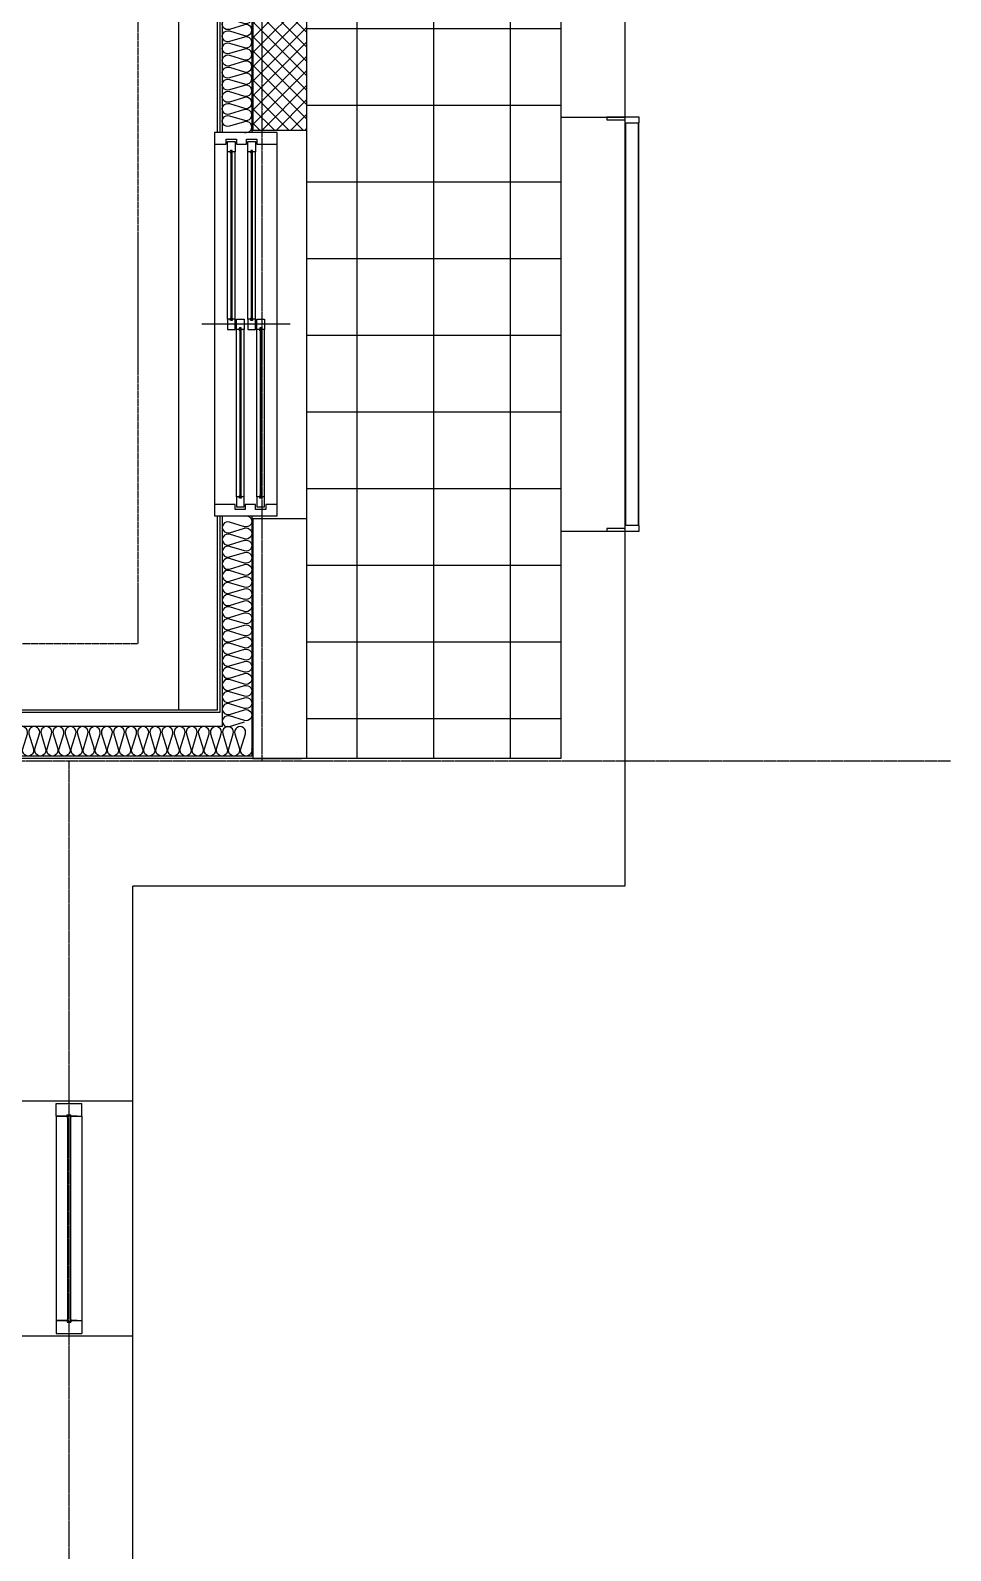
# Model space of a CAD drawing. Header units: millimetres. Extents: x 18456 to 179493, y -203649 to 469211.
# Drawn here: x 141734 to 145335, y -175984 to -170034 of the extents above; entities that cross this region are included whole.
import ezdxf

# ---------------------------------------------------------------- set-up
doc = ezdxf.new("R2010")
doc.units = ezdxf.units.MM
for name, pattern in [('X-평면도(기본형)$0$CEN', [52.5, 50, -1, 0.5, -1]), ('X-평면도(기본형)$0$HID', [2.8, 1.8, -1]), ('X-평면도(기본형)$0$HID2', [7.5, 6, -1.5])]:
    doc.linetypes.add(name, pattern=pattern)
for name, color, linetype, true_color in [('X-평면도(기본형)$0$40HAT', 9, 'Continuous', 0x808080), ('X-평면도(기본형)$0$4ELE', 4, 'Continuous', 0x00ffff), ('X-평면도(기본형)$0$4GYP', 4, 'Continuous', 0x00ffff), ('X-평면도(기본형)$0$AA-CUTL7', 7, 'Continuous', 0x000000), ('X-평면도(기본형)$0$AHID', 5, 'X-평면도(기본형)$0$HID', 0x0000ff), ('X-평면도(기본형)$0$CEN', 1, 'X-평면도(기본형)$0$CEN', 0xff0000), ('X-평면도(기본형)$0$DOOR', 4, 'Continuous', 0x00ffff), ('X-평면도(기본형)$0$ETC', 9, 'Continuous', 0x808080), ('X-평면도(기본형)$0$FIN', 9, 'Continuous', 0x808080), ('X-평면도(기본형)$0$INS', 9, 'Continuous', 0x808080), ('X-평면도(기본형)$0$INSUL', 9, 'Continuous', 0x808080), ('X-평면도(기본형)$0$S4ELE', 4, 'Continuous', 0x00ffff), ('X-평면도(기본형)$0$TIL', 5, 'Continuous', 0x0000ff), ('X-평면도(기본형)$0$UIS', 7, 'X-평면도(기본형)$0$HID2', 0x000000), ('X-평면도(기본형)$0$W1', 2, 'Continuous', 0xffff00), ('X-평면도(기본형)$0$W2', 3, 'Continuous', 0x00ff00), ('X-평면도(기본형)$0$WID', 4, 'Continuous', 0x00ffff)]:
    doc.layers.add(name, color=color, linetype=linetype, true_color=true_color)

# ---------------------------------------------------------------- blocks, each defined once
blk = doc.blocks.new('X-평면도(기본형)$0$CW900')
at = {"layer": 'X-평면도(기본형)$0$WID'}
for p, q in [((0, 0), (0, -100)), ((50, 0), (0, 0)), ((50, -41), (50, 0)), ((50, 0), (50, -41)), ((850, -41), (850, 0)), ((850, 0), (900, 0)), ((850, 0), (850, -41)), ((900, 0), (900, -100)), ((50, -41), (44.5, -42.8)), ((44.5, -42.8), (44.5, -57.2)), ((50, -59), (44.5, -57.2)), ((46.5, -44), (853.5, -44)), ((46.5, -44), (46.5, -56)), ((46.5, -56), (853.5, -56)), ((50, -82), (50, -59)), ((50, -59), (50, -100)), ((850, -41), (855.5, -42.8)), ((850, -59), (855.5, -57.2)), ((850, -82), (850, -59)), ((850, -59), (850, -100)), ((853.5, -44), (853.5, -56)), ((853.5, -44), (853.5, -56)), ((855.5, -42.8), (855.5, -57.2)), ((50, -100), (0, -100)), ((850, -100), (900, -100))]:
    blk.add_line(p, q, dxfattribs=at)
at = {"layer": 'X-평면도(기본형)$0$WID', "color": 8, "true_color": 0x808080}
for p, q in [((50, 0), (850, 0)), ((50, -100), (850, -100))]:
    blk.add_line(p, q, dxfattribs=at)
at = {"layer": 'X-평면도(기본형)$0$WID'}
for points in [[(50, -40.2), (52.7, -41.6), (53.3, -42.6), (53.8, -44)], [(50, -59.8), (52.7, -58.4), (53.3, -57.4), (53.8, -56)], [(850, -40.2), (847.3, -41.6), (846.7, -42.6), (846.2, -44)], [(850, -59.8), (847.3, -58.4), (846.7, -57.4), (846.2, -56)]]:
    blk.add_lwpolyline(points, dxfattribs=at)
blk = doc.blocks.new('X-평면도(기본형)$0$DW1500')
at = {"layer": 'X-평면도(기본형)$0$WID', "color": 8, "true_color": 0x808080}
for p, q in [((1455, 0), (45, 0)), ((71.5, -98), (733.5, -98)), ((71.5, -98), (71.5, -102)), ((71.5, -102), (733.5, -102)), ((733.5, -98), (733.5, -102)), ((766.5, -63), (1428.5, -63)), ((766.5, -63), (766.5, -67)), ((766.5, -67), (1428.5, -67)), ((1428.5, -63), (1428.5, -67)), ((71.5, -178), (733.5, -178)), ((71.5, -178), (71.5, -182)), ((733.5, -178), (733.5, -182)), ((766.5, -143), (1428.5, -143)), ((766.5, -143), (766.5, -147)), ((766.5, -147), (1428.5, -147)), ((1428.5, -143), (1428.5, -147)), ((71.5, -182), (733.5, -182)), ((45, -245), (1455, -245))]:
    blk.add_line(p, q, dxfattribs=at)
at = {"layer": 'X-평면도(기본형)$0$WID', "color": 1, "true_color": 0xff0000}
blk.add_line((750, 50), (750, -295), dxfattribs=at)
at = {"layer": 'X-평면도(기본형)$0$WID'}
for p, q in [((1425, -50), (770, -50)), ((730, -85), (75, -85)), ((730, -115), (75, -115)), ((1425, -80), (770, -80)), ((730, -165), (75, -165)), ((1425, -130), (770, -130)), ((1425, -160), (770, -160)), ((730, -195), (75, -195))]:
    blk.add_line(p, q, dxfattribs=at)
for points in [[(0, -245), (45, -245), (45, -200), (25, -200), (25, -160), (45, -160), (45, -120), (25, -120), (25, -80), (45, -80), (45, 0), (0, 0)], [(1500, 0), (1455, 0), (1455, -45), (1475, -45), (1475, -85), (1455, -85), (1455, -125), (1475, -125), (1475, -165), (1455, -165), (1455, -245), (1500, -245)], [(770, -80), (730, -80), (730, -50), (770, -50), (770, -60), (764.5, -61.8), (764.5, -68.2), (770, -70)], [(1425, -80), (1465, -80), (1465, -50), (1425, -50), (1425, -60), (1430.5, -61.8), (1430.5, -68.2), (1425, -70)], [(75, -115), (35, -115), (35, -85), (75, -85), (75, -95), (69.5, -96.8), (69.5, -103.2), (75, -105)], [(730, -115), (770, -115), (770, -85), (730, -85), (730, -95), (735.5, -96.8), (735.5, -103.2), (730, -105)], [(75, -195), (35, -195), (35, -165), (75, -165), (75, -175), (69.5, -176.8), (69.5, -183.2), (75, -185)], [(770, -160), (730, -160), (730, -130), (770, -130), (770, -140), (764.5, -141.8), (764.5, -148.2), (770, -150)], [(730, -195), (770, -195), (770, -165), (730, -165), (730, -175), (735.5, -176.8), (735.5, -183.2), (730, -185)], [(1425, -160), (1465, -160), (1465, -130), (1425, -130), (1425, -140), (1430.5, -141.8), (1430.5, -148.2), (1425, -150)]]:
    blk.add_lwpolyline(points, close=True, dxfattribs=at)
at = {"layer": 'X-평면도(기본형)$0$WID', "color": 8, "true_color": 0x808080}
for points in [[(770, -59.2), (772.7, -60.6), (773.3, -61.6), (773.8, -63)], [(1425, -59.2), (1422.3, -60.6), (1421.7, -61.6), (1421.2, -63)], [(75, -94.2), (77.7, -95.6), (78.3, -96.6), (78.8, -98)], [(75, -105.8), (77.7, -104.4), (78.3, -103.4), (78.8, -102)], [(730, -94.2), (727.3, -95.6), (726.7, -96.6), (726.2, -98)], [(730, -105.8), (727.3, -104.4), (726.7, -103.4), (726.2, -102)], [(770, -70.8), (772.7, -69.4), (773.3, -68.4), (773.8, -67)], [(1425, -70.8), (1422.3, -69.4), (1421.7, -68.4), (1421.2, -67)], [(75, -174.2), (77.7, -175.6), (78.3, -176.6), (78.8, -178)], [(730, -174.2), (727.3, -175.6), (726.7, -176.6), (726.2, -178)], [(770, -139.2), (772.7, -140.6), (773.3, -141.6), (773.8, -143)], [(770, -150.8), (772.7, -149.4), (773.3, -148.4), (773.8, -147)], [(1425, -139.2), (1422.3, -140.6), (1421.7, -141.6), (1421.2, -143)], [(1425, -150.8), (1422.3, -149.4), (1421.7, -148.4), (1421.2, -147)], [(75, -185.8), (77.7, -184.4), (78.3, -183.4), (78.8, -182)], [(730, -185.8), (727.3, -184.4), (726.7, -183.4), (726.2, -182)]]:
    blk.add_lwpolyline(points, dxfattribs=at)
blk = doc.blocks.new('U165 (X-평면도(기본형)$0$ng)')
at = {"color": 0, "linetype": 'ByBlock', "lineweight": -2}
for p, q in [((-810, -103.5), (-810, 22.5)), ((-810, 22.5), (-800, 22.5)), ((-800, 22.5), (-800, -47.5)), ((800, 22.5), (810, 22.5)), ((800, -47.5), (800, 22.5)), ((810, 22.5), (810, -103.5)), ((-810, -47.5), (-788, -47.5)), ((-788, -47.5), (-788, -50.5)), ((788, -50.5), (-788, -50.5)), ((-788, -50.5), (-788, -100.5)), ((-788, -50.5), (788, -50.5)), ((788, -50.5), (788, -47.5)), ((788, -47.5), (810, -47.5)), ((788, -100.5), (788, -50.5)), ((-788, -103.5), (-810, -103.5)), ((-788, -100.5), (788, -100.5)), ((788, -100.5), (-788, -100.5)), ((-788, -100.5), (-788, -103.5)), ((788, -103.5), (788, -100.5)), ((810, -103.5), (788, -103.5))]:
    blk.add_line(p, q, dxfattribs=at)
blk = doc.blocks.new('U116 (X-평면도(기본형)$0$ins-l)')
at = {"layer": 'X-평면도(기본형)$0$INSUL', "color": 8, "true_color": 0x808080}
for p, q in [((36.9, 24.2), (21.4, 75.8)), ((57.5, 75.8), (42, 24.2)), ((78.1, 24.2), (62.6, 75.8)), ((98.7, 75.8), (83.2, 24.2)), ((119.3, 24.2), (103.8, 75.8)), ((139.9, 75.8), (124.5, 24.2)), ((160.5, 24.2), (145.1, 75.8)), ((181.1, 75.8), (165.7, 24.2)), ((201.7, 24.2), (186.3, 75.8)), ((222.3, 75.8), (206.9, 24.2)), ((243, 24.2), (227.5, 75.8)), ((263.6, 75.8), (248.1, 24.2)), ((284.2, 24.2), (268.7, 75.8)), ((304.8, 75.8), (289.3, 24.2)), ((325.4, 24.2), (309.9, 75.8)), ((346, 75.8), (330.6, 24.2)), ((366.6, 24.2), (351.2, 75.8)), ((387.2, 75.8), (371.8, 24.2)), ((407.8, 24.2), (392.4, 75.8)), ((428.4, 75.8), (413, 24.2)), ((449.1, 24.2), (433.6, 75.8)), ((469.7, 75.8), (454.2, 24.2)), ((490.3, 24.2), (474.8, 75.8)), ((510.9, 75.8), (495.4, 24.2)), ((531.5, 24.2), (516, 75.8)), ((552.1, 75.8), (536.6, 24.2)), ((572.7, 24.2), (557.3, 75.8)), ((593.3, 75.8), (577.9, 24.2)), ((613.9, 24.2), (598.5, 75.8)), ((634.5, 75.8), (619.1, 24.2)), ((655.2, 24.2), (639.7, 75.8)), ((675.8, 75.8), (660.3, 24.2)), ((696.4, 24.2), (680.9, 75.8)), ((717, 75.8), (701.5, 24.2)), ((737.6, 24.2), (722.1, 75.8)), ((758.2, 75.8), (742.7, 24.2)), ((778.8, 24.2), (763.4, 75.8)), ((799.4, 75.8), (784, 24.2)), ((820, 24.2), (804.6, 75.8)), ((840.6, 75.8), (825.2, 24.2)), ((861.3, 24.2), (845.8, 75.8)), ((881.9, 75.8), (866.4, 24.2)), ((902.5, 24.2), (887, 75.8)), ((923.1, 75.8), (907.6, 24.2)), ((943.7, 24.2), (928.2, 75.8)), ((964.3, 75.8), (948.8, 24.2)), ((984.9, 24.2), (969.5, 75.8)), ((1005.5, 75.8), (990.1, 24.2)), ((1026.1, 24.2), (1010.7, 75.8)), ((1046.7, 75.8), (1031.3, 24.2)), ((1067.4, 24.2), (1051.9, 75.8)), ((1088, 75.8), (1072.5, 24.2)), ((1108.6, 24.2), (1093.1, 75.8)), ((1129.2, 75.8), (1113.7, 24.2)), ((1149.8, 24.2), (1134.3, 75.8)), ((1170.4, 75.8), (1154.9, 24.2)), ((1191, 24.2), (1175.6, 75.8)), ((1211.6, 75.8), (1196.2, 24.2)), ((1232.2, 24.2), (1216.8, 75.8)), ((1252.8, 75.8), (1237.4, 24.2)), ((1273.5, 24.2), (1258, 75.8)), ((1294.1, 75.8), (1278.6, 24.2)), ((1314.7, 24.2), (1299.2, 75.8)), ((1335.3, 75.8), (1319.8, 24.2)), ((1355.9, 24.2), (1340.4, 75.8)), ((1376.5, 75.8), (1361, 24.2)), ((1397.1, 24.2), (1381.7, 75.8)), ((1417.7, 75.8), (1402.3, 24.2)), ((1438.3, 24.2), (1422.9, 75.8)), ((1458.9, 75.8), (1443.5, 24.2)), ((1479.5, 24.2), (1464.1, 75.8)), ((1500.2, 75.8), (1484.7, 24.2)), ((1520.8, 24.2), (1505.3, 75.8)), ((1541.4, 75.8), (1525.9, 24.2)), ((1562, 24.2), (1546.5, 75.8)), ((1582.6, 75.8), (1567.1, 24.2)), ((1603.2, 24.2), (1587.8, 75.8)), ((1623.8, 75.8), (1608.4, 24.2)), ((1644.4, 24.2), (1629, 75.8)), ((1665, 75.8), (1649.6, 24.2)), ((1685.6, 24.2), (1670.2, 75.8)), ((1706.3, 75.8), (1690.8, 24.2)), ((1726.9, 24.2), (1711.4, 75.8)), ((1747.5, 75.8), (1732, 24.2)), ((1768.1, 24.2), (1752.6, 75.8)), ((1788.7, 75.8), (1773.2, 24.2)), ((1809.3, 24.2), (1793.8, 75.8)), ((1829.9, 75.8), (1814.5, 24.2)), ((1850.5, 24.2), (1835.1, 75.8)), ((1871.1, 75.8), (1855.7, 24.2)), ((1891.7, 24.2), (1876.3, 75.8)), ((1912.4, 75.8), (1896.9, 24.2)), ((1933, 24.2), (1917.5, 75.8)), ((1953.6, 75.8), (1938.1, 24.2)), ((1974.2, 24.2), (1958.7, 75.8)), ((1994.8, 75.8), (1979.3, 24.2)), ((2015.4, 24.2), (1999.9, 75.8)), ((2036, 75.8), (2020.6, 24.2)), ((2056.6, 24.2), (2041.2, 75.8)), ((2077.2, 75.8), (2061.8, 24.2)), ((2097.8, 24.2), (2082.4, 75.8)), ((2118.5, 75.8), (2103, 24.2)), ((2139.1, 24.2), (2123.6, 75.8)), ((2159.7, 75.8), (2144.2, 24.2)), ((2180.3, 24.2), (2164.8, 75.8)), ((2200.9, 75.8), (2185.4, 24.2)), ((2221.5, 24.2), (2206, 75.8)), ((2242.1, 75.8), (2226.7, 24.2))]:
    blk.add_line(p, q, dxfattribs=at)
at = {"layer": 'X-평면도(기본형)$0$INSUL', "color": 8, "true_color": 0x808080, "extrusion": (0, 0, -1)}
for centre in [(-39.4, 81.2), (-80.7, 81.2), (-121.9, 81.2), (-163.1, 81.2), (-204.3, 81.2), (-245.5, 81.2), (-286.8, 81.2), (-328, 81.2), (-369.2, 81.2), (-410.4, 81.2), (-451.6, 81.2), (-492.9, 81.2), (-534.1, 81.2), (-575.3, 81.2), (-616.5, 81.2), (-657.7, 81.2), (-699, 81.2), (-740.2, 81.2), (-781.4, 81.2), (-822.6, 81.2), (-863.8, 81.2), (-905.1, 81.2), (-946.3, 81.2), (-987.5, 81.2), (-1028.7, 81.2), (-1069.9, 81.2), (-1111.1, 81.2), (-1152.4, 81.2), (-1193.6, 81.2), (-1234.8, 81.2), (-1276, 81.2), (-1317.2, 81.2), (-1358.5, 81.2), (-1399.7, 81.2), (-1440.9, 81.2), (-1482.1, 81.2), (-1523.3, 81.2), (-1564.6, 81.2), (-1605.8, 81.2), (-1647, 81.2), (-1688.2, 81.2), (-1729.4, 81.2), (-1770.7, 81.2), (-1811.9, 81.2), (-1853.1, 81.2), (-1894.3, 81.2), (-1935.5, 81.2), (-1976.8, 81.2), (-2018, 81.2), (-2059.2, 81.2), (-2100.4, 81.2), (-2141.6, 81.2), (-2182.9, 81.2), (-2224.1, 81.2)]:
    blk.add_arc(centre, 18.8, 343.3008, 196.6992, dxfattribs=at)
at = {"layer": 'X-평면도(기본형)$0$INSUL', "color": 8, "true_color": 0x808080}
for centre in [(18.8, 18.8), (60, 18.8), (101.3, 18.8), (142.5, 18.8), (183.7, 18.8), (224.9, 18.8), (266.1, 18.8), (307.4, 18.8), (348.6, 18.8), (389.8, 18.8), (431, 18.8), (472.2, 18.8), (513.5, 18.8), (554.7, 18.8), (595.9, 18.8), (637.1, 18.8), (678.3, 18.8), (719.6, 18.8), (760.8, 18.8), (802, 18.8), (843.2, 18.8), (884.4, 18.8), (925.7, 18.8), (966.9, 18.8), (1008.1, 18.8), (1049.3, 18.8), (1090.5, 18.8), (1131.8, 18.8), (1173, 18.8), (1214.2, 18.8), (1255.4, 18.8), (1296.6, 18.8), (1337.9, 18.8), (1379.1, 18.8), (1420.3, 18.8), (1461.5, 18.8), (1502.7, 18.8), (1544, 18.8), (1585.2, 18.8), (1626.4, 18.8), (1667.6, 18.8), (1708.8, 18.8), (1750.1, 18.8), (1791.3, 18.8), (1832.5, 18.8), (1873.7, 18.8), (1914.9, 18.8), (1956.2, 18.8), (1997.4, 18.8), (2038.6, 18.8), (2079.8, 18.8), (2121, 18.8), (2162.2, 18.8), (2203.5, 18.8)]:
    blk.add_arc(centre, 18.8, 163.3008, 16.6992, dxfattribs=at)
blk = doc.blocks.new('U72 (X-평면도(기본형)$0$ins-l)')
at = {"layer": 'X-평면도(기본형)$0$INSUL', "color": 8, "true_color": 0x808080}
for p, q in [((36.9, 24.2), (21.4, 75.8)), ((57.5, 75.8), (42, 24.2)), ((78.1, 24.2), (62.6, 75.8)), ((98.7, 75.8), (83.2, 24.2)), ((119.3, 24.2), (103.8, 75.8)), ((139.9, 75.8), (124.5, 24.2)), ((160.5, 24.2), (145.1, 75.8)), ((181.1, 75.8), (165.7, 24.2)), ((201.7, 24.2), (186.3, 75.8)), ((222.3, 75.8), (206.9, 24.2)), ((243, 24.2), (227.5, 75.8)), ((263.6, 75.8), (248.1, 24.2)), ((284.2, 24.2), (268.7, 75.8)), ((304.8, 75.8), (289.3, 24.2)), ((325.4, 24.2), (309.9, 75.8)), ((346, 75.8), (330.6, 24.2)), ((366.6, 24.2), (351.2, 75.8)), ((387.2, 75.8), (371.8, 24.2)), ((407.8, 24.2), (392.4, 75.8)), ((428.4, 75.8), (413, 24.2)), ((449.1, 24.2), (433.6, 75.8)), ((469.7, 75.8), (454.2, 24.2)), ((490.3, 24.2), (474.8, 75.8)), ((510.9, 75.8), (495.4, 24.2)), ((531.5, 24.2), (516, 75.8)), ((552.1, 75.8), (536.6, 24.2)), ((572.7, 24.2), (557.3, 75.8)), ((593.3, 75.8), (577.9, 24.2)), ((613.9, 24.2), (598.5, 75.8)), ((634.5, 75.8), (619.1, 24.2)), ((655.2, 24.2), (639.7, 75.8)), ((675.8, 75.8), (660.3, 24.2)), ((696.4, 24.2), (680.9, 75.8)), ((717, 75.8), (701.5, 24.2)), ((737.6, 24.2), (722.1, 75.8)), ((758.2, 75.8), (742.7, 24.2)), ((778.8, 24.2), (763.4, 75.8)), ((799.4, 75.8), (784, 24.2)), ((820, 24.2), (804.6, 75.8)), ((840.6, 75.8), (825.2, 24.2)), ((861.3, 24.2), (845.8, 75.8)), ((881.9, 75.8), (866.4, 24.2)), ((902.5, 24.2), (887, 75.8)), ((923.1, 75.8), (907.6, 24.2)), ((943.7, 24.2), (928.2, 75.8)), ((964.3, 75.8), (948.8, 24.2)), ((984.9, 24.2), (969.5, 75.8)), ((1005.5, 75.8), (990.1, 24.2)), ((1026.1, 24.2), (1010.7, 75.8)), ((1046.7, 75.8), (1031.3, 24.2)), ((1067.4, 24.2), (1051.9, 75.8)), ((1088, 75.8), (1072.5, 24.2)), ((1108.6, 24.2), (1093.1, 75.8)), ((1129.2, 75.8), (1113.7, 24.2)), ((1149.8, 24.2), (1134.3, 75.8)), ((1170.4, 75.8), (1154.9, 24.2)), ((1191, 24.2), (1175.6, 75.8)), ((1211.6, 75.8), (1196.2, 24.2)), ((1232.2, 24.2), (1216.8, 75.8)), ((1252.8, 75.8), (1237.4, 24.2)), ((1273.5, 24.2), (1258, 75.8)), ((1294.1, 75.8), (1278.6, 24.2)), ((1314.7, 24.2), (1299.2, 75.8)), ((1335.3, 75.8), (1319.8, 24.2)), ((1355.9, 24.2), (1340.4, 75.8)), ((1376.5, 75.8), (1361, 24.2))]:
    blk.add_line(p, q, dxfattribs=at)
at = {"layer": 'X-평면도(기본형)$0$INSUL', "color": 8, "true_color": 0x808080, "extrusion": (0, 0, -1)}
for centre in [(-39.4, 81.2), (-80.7, 81.2), (-121.9, 81.2), (-163.1, 81.2), (-204.3, 81.2), (-245.5, 81.2), (-286.8, 81.2), (-328, 81.2), (-369.2, 81.2), (-410.4, 81.2), (-451.6, 81.2), (-492.9, 81.2), (-534.1, 81.2), (-575.3, 81.2), (-616.5, 81.2), (-657.7, 81.2), (-699, 81.2), (-740.2, 81.2), (-781.4, 81.2), (-822.6, 81.2), (-863.8, 81.2), (-905.1, 81.2), (-946.3, 81.2), (-987.5, 81.2), (-1028.7, 81.2), (-1069.9, 81.2), (-1111.1, 81.2), (-1152.4, 81.2), (-1193.6, 81.2), (-1234.8, 81.2), (-1276, 81.2), (-1317.2, 81.2), (-1358.5, 81.2)]:
    blk.add_arc(centre, 18.8, 343.3008, 196.6992, dxfattribs=at)
at = {"layer": 'X-평면도(기본형)$0$INSUL', "color": 8, "true_color": 0x808080}
for centre in [(18.8, 18.8), (60, 18.8), (101.3, 18.8), (142.5, 18.8), (183.7, 18.8), (224.9, 18.8), (266.1, 18.8), (307.4, 18.8), (348.6, 18.8), (389.8, 18.8), (431, 18.8), (472.2, 18.8), (513.5, 18.8), (554.7, 18.8), (595.9, 18.8), (637.1, 18.8), (678.3, 18.8), (719.6, 18.8), (760.8, 18.8), (802, 18.8), (843.2, 18.8), (884.4, 18.8), (925.7, 18.8), (966.9, 18.8), (1008.1, 18.8), (1049.3, 18.8), (1090.5, 18.8), (1131.8, 18.8), (1173, 18.8), (1214.2, 18.8), (1255.4, 18.8), (1296.6, 18.8), (1337.9, 18.8)]:
    blk.add_arc(centre, 18.8, 163.3008, 16.6992, dxfattribs=at)
blk = doc.blocks.new('U122 (X-평면도(기본형)$0$ins-l)')
at = {"layer": 'X-평면도(기본형)$0$INSUL', "color": 8, "true_color": 0x808080}
for p, q in [((36.9, 24.2), (21.4, 75.8)), ((57.5, 75.8), (42, 24.2)), ((78.1, 24.2), (62.6, 75.8)), ((98.7, 75.8), (83.2, 24.2)), ((119.3, 24.2), (103.8, 75.8)), ((139.9, 75.8), (124.5, 24.2)), ((160.5, 24.2), (145.1, 75.8)), ((181.1, 75.8), (165.7, 24.2)), ((201.7, 24.2), (186.3, 75.8)), ((222.3, 75.8), (206.9, 24.2)), ((243, 24.2), (227.5, 75.8)), ((263.6, 75.8), (248.1, 24.2)), ((284.2, 24.2), (268.7, 75.8)), ((304.8, 75.8), (289.3, 24.2)), ((325.4, 24.2), (309.9, 75.8)), ((346, 75.8), (330.6, 24.2)), ((366.6, 24.2), (351.2, 75.8)), ((387.2, 75.8), (371.8, 24.2)), ((407.8, 24.2), (392.4, 75.8)), ((428.4, 75.8), (413, 24.2)), ((449.1, 24.2), (433.6, 75.8)), ((469.7, 75.8), (454.2, 24.2)), ((490.3, 24.2), (474.8, 75.8)), ((510.9, 75.8), (495.4, 24.2)), ((531.5, 24.2), (516, 75.8)), ((552.1, 75.8), (536.6, 24.2)), ((572.7, 24.2), (557.3, 75.8)), ((593.3, 75.8), (577.9, 24.2)), ((613.9, 24.2), (598.5, 75.8)), ((634.5, 75.8), (619.1, 24.2)), ((655.2, 24.2), (639.7, 75.8)), ((675.8, 75.8), (660.3, 24.2)), ((696.4, 24.2), (680.9, 75.8)), ((717, 75.8), (701.5, 24.2))]:
    blk.add_line(p, q, dxfattribs=at)
at = {"layer": 'X-평면도(기본형)$0$INSUL', "color": 8, "true_color": 0x808080, "extrusion": (0, 0, -1)}
for centre in [(-39.4, 81.2), (-80.7, 81.2), (-121.9, 81.2), (-163.1, 81.2), (-204.3, 81.2), (-245.5, 81.2), (-286.8, 81.2), (-328, 81.2), (-369.2, 81.2), (-410.4, 81.2), (-451.6, 81.2), (-492.9, 81.2), (-534.1, 81.2), (-575.3, 81.2), (-616.5, 81.2), (-657.7, 81.2), (-699, 81.2)]:
    blk.add_arc(centre, 18.8, 343.3008, 196.6992, dxfattribs=at)
at = {"layer": 'X-평면도(기본형)$0$INSUL', "color": 8, "true_color": 0x808080}
for centre in [(18.8, 18.8), (60, 18.8), (101.3, 18.8), (142.5, 18.8), (183.7, 18.8), (224.9, 18.8), (266.1, 18.8), (307.4, 18.8), (348.6, 18.8), (389.8, 18.8), (431, 18.8), (472.2, 18.8), (513.5, 18.8), (554.7, 18.8), (595.9, 18.8), (637.1, 18.8), (678.3, 18.8)]:
    blk.add_arc(centre, 18.8, 163.3008, 16.6992, dxfattribs=at)

msp = doc.modelspace()

# ---------------------------------------------------------------- hatches: boundary and pattern name
at = {"layer": 'X-평면도(기본형)$0$40HAT'}
h = msp.add_hatch(dxfattribs=at)
h.set_pattern_fill('H3', color=256, scale=40, angle=90, style=0, pattern_type=2)
h.set_pattern_definition([(45, (-645137.68, -329668.82), (-28.2842712, 28.2842712), []), (135, (-645137.68, -329668.82), (-28.2842712, -28.2842712), [])])
h.paths.add_polyline_path([(142604.6, -168854.2), (142814.6, -168854.2), (142814.6, -170424.2), (142604.6, -170424.2)], flags=0)
at = {"layer": 'X-평면도(기본형)$0$TIL'}
h = msp.add_hatch(dxfattribs=at)
h.set_pattern_fill('H3', color=256, scale=300, angle=135, style=0, pattern_type=2)
h.set_pattern_definition([(90, (-1197387.9, -83327.5), (-300, 2e-13), []), (180, (-1197387.9, -83327.5), (3e-14, -300), [])])
h.paths.add_polyline_path([(142784.6, -159674.2), (143114.6, -159674.2), (143114.6, -159774.2), (142784.6, -159774.2), (142784.6, -161699.2), (142814.6, -161699.2), (142814.6, -161459.2), (142964.6, -161459.2), (142964.6, -161759.2), (142814.6, -161759.2), (142814.6, -162764.2), (142699.6, -162764.2), (142699.6, -165484.2), (142814.6, -165484.2), (142814.6, -172884.2), (143809.6, -172884.2), (143809.6, -161609.2), (144084.6, -161609.2), (144084.6, -157849.2), (142784.6, -157849.2)], flags=0)
h.paths.add_polyline_path([(143559.6, -159564.2), (142909.6, -159564.2), (142909.6, -158914.2), (143559.6, -158914.2)], flags=0)

# ---------------------------------------------------------------- linework, layer by layer
at = {"layer": 'X-평면도(기본형)$0$4ELE'}
for p, q in [((143809.6, -170374.2), (143809.6, -171994.2)), ((144059.6, -170374.2), (144059.6, -171994.2))]:
    msp.add_line(p, q, dxfattribs=at)
at = {"layer": 'X-평면도(기본형)$0$4GYP'}
for p, q in [((142464.6, -168844.2), (142464.6, -170434.2)), ((142474.6, -168844.2), (142474.6, -170434.2)), ((142464.6, -171934.2), (142464.6, -172694.2)), ((142474.6, -171934.2), (142474.6, -172704.2)), ((142464.6, -172694.2), (140044.6, -172694.2)), ((142474.6, -172704.2), (140044.6, -172704.2))]:
    msp.add_line(p, q, dxfattribs=at)
at = {"layer": 'X-평면도(기본형)$0$AHID'}
msp.add_line((142314.6, -172694.2), (142314.6, -169674.2), dxfattribs=at)
at = {"layer": 'X-평면도(기본형)$0$CEN'}
for p, q in [((142639.6, -161739.2), (142639.6, -172894.2)), ((145334.6, -172894.2), (136344.6, -172894.2)), ((141884.6, -176284.2), (141884.6, -172894.2))]:
    msp.add_line(p, q, dxfattribs=at)
at = {"layer": 'X-평면도(기본형)$0$FIN'}
msp.add_line((142814.6, -170424.2), (142814.6, -171944.2), dxfattribs=at)
at = {"layer": 'X-평면도(기본형)$0$INS'}
for p, q in [((142484.6, -168844.2), (142484.6, -170434.2)), ((142599.6, -168844.2), (142599.6, -170434.2)), ((142484.6, -171934.2), (142484.6, -172759.2)), ((142599.6, -171934.2), (142599.6, -172874.2)), ((142484.6, -172759.2), (140024.6, -172759.2)), ((142599.6, -172874.2), (137054.6, -172874.2))]:
    msp.add_line(p, q, dxfattribs=at)
at = {"layer": 'X-평면도(기본형)$0$S4ELE'}
msp.add_line((142134.6, -175144.2), (142134.6, -174224.2), dxfattribs=at)
at = {"layer": 'X-평면도(기본형)$0$UIS'}
msp.add_lwpolyline([(139934.6, -172434.2), (142154.6, -172434.2), (142154.6, -166634.2)], dxfattribs=at)
at = {"layer": 'X-평면도(기본형)$0$W1'}
for p, q in [((143809.6, -168904.2), (143809.6, -170374.2)), ((144059.6, -168904.2), (144059.6, -170374.2)), ((143809.6, -170374.2), (144059.6, -170374.2)), ((143809.6, -171994.2), (144059.6, -171994.2)), ((143809.6, -171994.2), (143809.6, -172884.2)), ((144059.6, -171994.2), (144059.6, -172894.2)), ((143809.6, -172884.2), (137044.6, -172884.2)), ((144059.6, -172894.2), (144059.6, -173384.2)), ((142134.6, -174224.2), (142134.6, -173384.2)), ((144059.6, -173384.2), (142134.6, -173384.2)), ((141634.6, -174224.2), (142134.6, -174224.2)), ((141634.6, -175144.2), (142134.6, -175144.2)), ((142134.6, -176284.2), (142134.6, -175144.2))]:
    msp.add_line(p, q, dxfattribs=at)
at = {"layer": 'X-평면도(기본형)$0$W2'}
for p, q in [((142604.6, -168854.2), (142604.6, -170424.2)), ((142814.6, -168854.2), (142814.6, -170424.2)), ((142604.6, -170424.2), (142814.6, -170424.2)), ((142604.6, -171944.2), (142604.6, -172884.2)), ((142604.6, -171944.2), (142814.6, -171944.2)), ((142814.6, -171944.2), (142814.6, -172884.2)), ((142604.6, -172884.2), (142794.6, -172884.2))]:
    msp.add_line(p, q, dxfattribs=at)

# ---------------------------------------------------------------- block references
at = {"layer": 'X-평면도(기본형)$0$AA-CUTL7', "xscale": -1, "rotation": 90}
msp.add_blockref('X-평면도(기본형)$0$CW900', (141834.6, -174234.2), dxfattribs=at)
at = {"layer": 'X-평면도(기본형)$0$DOOR', "rotation": 269.9999999999999}
msp.add_blockref('X-평면도(기본형)$0$DW1500', (142699.6, -170434.2), dxfattribs=at)
at = {"layer": 'X-평면도(기본형)$0$ETC', "xscale": -1, "rotation": 90}
msp.add_blockref('U165 (X-평면도(기본형)$0$ng)', (144012.1, -171184.2), dxfattribs=at)
at = {"layer": 'X-평면도(기본형)$0$INSUL', "yscale": 1.149999999999999, "zscale": 1.149999999999999}
for name, p, xscale, rotation in [('U72 (X-평면도(기본형)$0$ins-l)', (142599.6, -170434.2), 1.149999999999999, 89.99999999999997), ('U122 (X-평면도(기본형)$0$ins-l)', (142599.6, -171934.2), -1.149999999999999, 89.99999999999993)]:
    msp.add_blockref(name, p, dxfattribs=dict(at, xscale=xscale, rotation=rotation))
at = {"layer": 'X-평면도(기본형)$0$INSUL', "xscale": -1.149999999999999, "yscale": 1.149999999999999, "zscale": 1.149999999999999}
msp.add_blockref('U116 (X-평면도(기본형)$0$ins-l)', (142599.6, -172874.2), dxfattribs=at)

doc.saveas('drawing.dxf')
